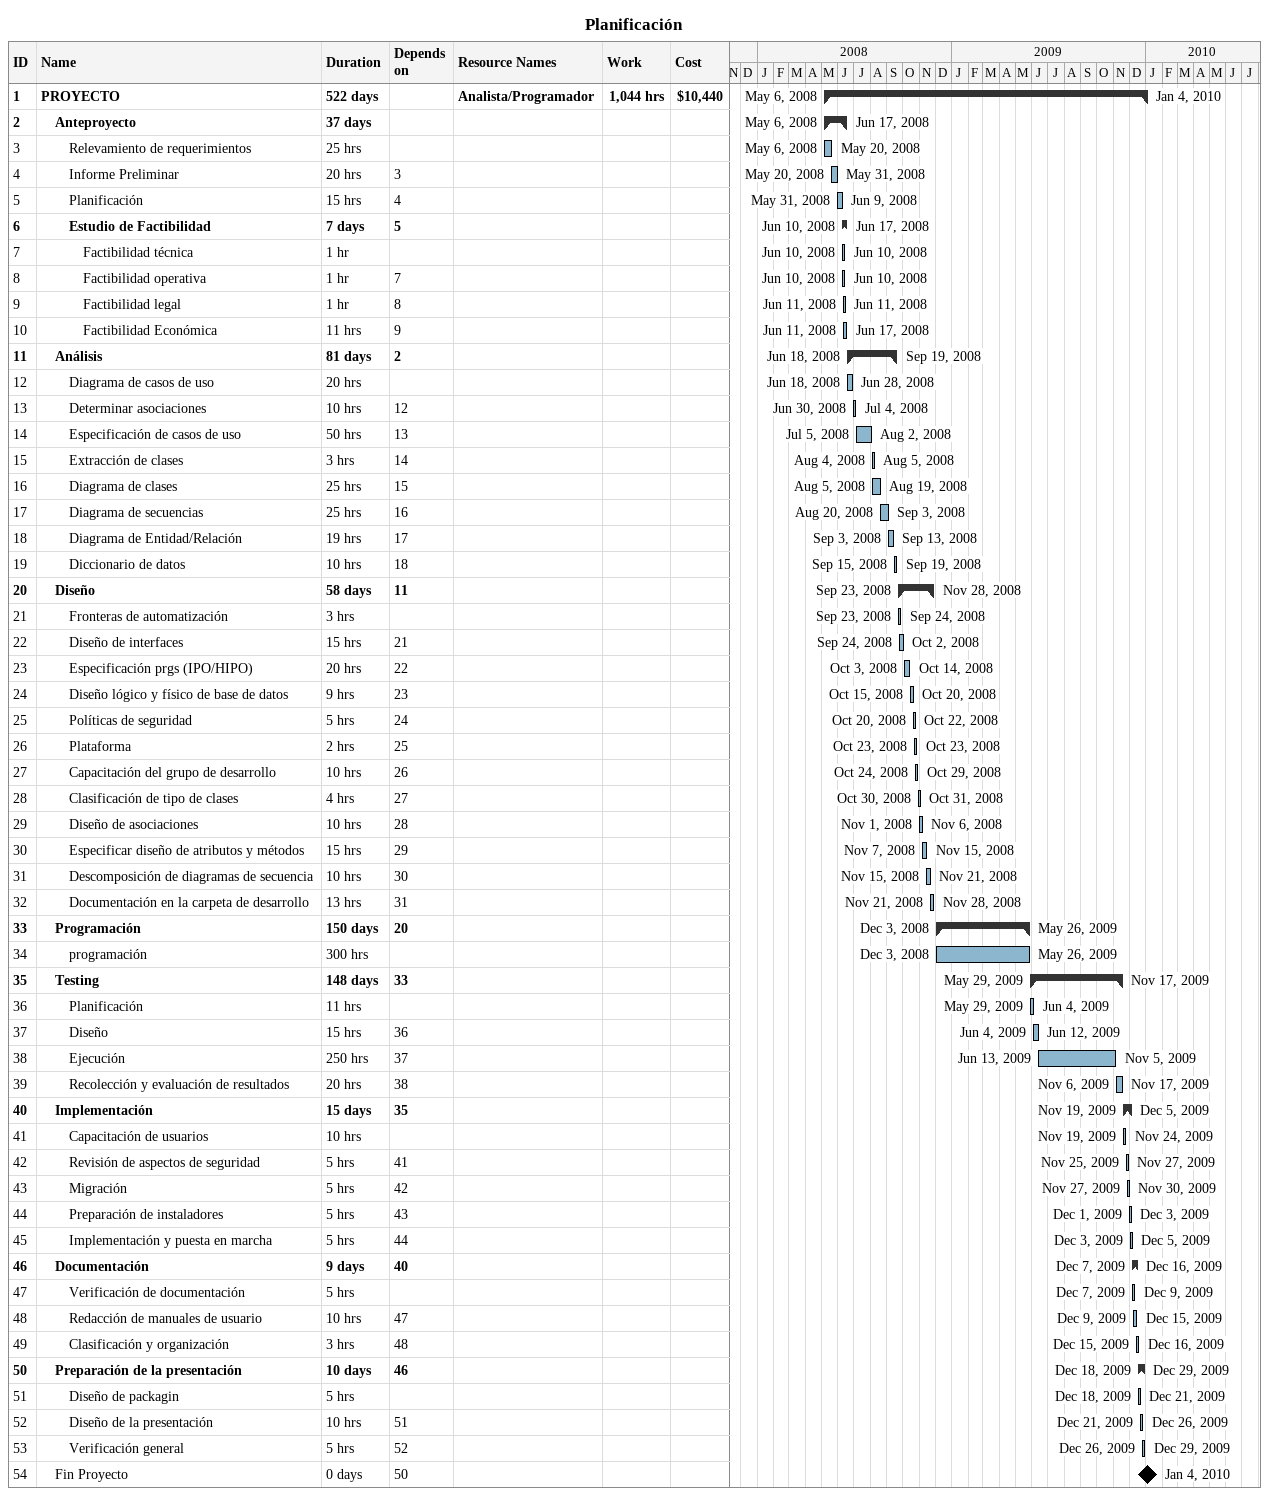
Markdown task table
Planificación

| ID | Level | Task | Duration | Start | Finish | Predecessors | Resources | Work (h) | Cost ($) |
|---|---|---|---|---|---|---|---|---|---|
| 1 | 1 | **PROYECTO** | 522d | 2008-05-06 | 2010-01-04 |  | Analista/Programador | 1044 | 10440 |
| 2 | 2 | **Anteproyecto** | 37d | 2008-05-06 | 2008-06-17 |  |  |  |  |
| 3 | 3 | Relevamiento de requerimientos | 25h | 2008-05-06 | 2008-05-20 |  |  |  |  |
| 4 | 3 | Informe Preliminar | 20h | 2008-05-20 | 2008-05-31 | 3 |  |  |  |
| 5 | 3 | Planificación | 15h | 2008-05-31 | 2008-06-09 | 4 |  |  |  |
| 6 | 3 | **Estudio de Factibilidad** | 7d | 2008-06-10 | 2008-06-17 | 5 |  |  |  |
| 7 | 4 | Factibilidad técnica | 1h | 2008-06-10 | 2008-06-10 |  |  |  |  |
| 8 | 4 | Factibilidad operativa | 1h | 2008-06-10 | 2008-06-10 | 7 |  |  |  |
| 9 | 4 | Factibilidad legal | 1h | 2008-06-11 | 2008-06-11 | 8 |  |  |  |
| 10 | 4 | Factibilidad Económica | 11h | 2008-06-11 | 2008-06-17 | 9 |  |  |  |
| 11 | 2 | **Análisis** | 81d | 2008-06-18 | 2008-09-19 | 2 |  |  |  |
| 12 | 3 | Diagrama de casos de uso | 20h | 2008-06-18 | 2008-06-28 |  |  |  |  |
| 13 | 3 | Determinar asociaciones | 10h | 2008-06-30 | 2008-07-04 | 12 |  |  |  |
| 14 | 3 | Especificación de casos de uso | 50h | 2008-07-05 | 2008-08-02 | 13 |  |  |  |
| 15 | 3 | Extracción de clases | 3h | 2008-08-04 | 2008-08-05 | 14 |  |  |  |
| 16 | 3 | Diagrama de clases | 25h | 2008-08-05 | 2008-08-19 | 15 |  |  |  |
| 17 | 3 | Diagrama de secuencias | 25h | 2008-08-20 | 2008-09-03 | 16 |  |  |  |
| 18 | 3 | Diagrama de Entidad/Relación | 19h | 2008-09-03 | 2008-09-13 | 17 |  |  |  |
| 19 | 3 | Diccionario de datos | 10h | 2008-09-15 | 2008-09-19 | 18 |  |  |  |
| 20 | 2 | **Diseño** | 58d | 2008-09-23 | 2008-11-28 | 11 |  |  |  |
| 21 | 3 | Fronteras de automatización | 3h | 2008-09-23 | 2008-09-24 |  |  |  |  |
| 22 | 3 | Diseño de interfaces | 15h | 2008-09-24 | 2008-10-02 | 21 |  |  |  |
| 23 | 3 | Especificación prgs (IPO/HIPO) | 20h | 2008-10-03 | 2008-10-14 | 22 |  |  |  |
| 24 | 3 | Diseño lógico y físico de base de datos | 9h | 2008-10-15 | 2008-10-20 | 23 |  |  |  |
| 25 | 3 | Políticas de seguridad | 5h | 2008-10-20 | 2008-10-22 | 24 |  |  |  |
| 26 | 3 | Plataforma | 2h | 2008-10-23 | 2008-10-23 | 25 |  |  |  |
| 27 | 3 | Capacitación del grupo de desarrollo | 10h | 2008-10-24 | 2008-10-29 | 26 |  |  |  |
| 28 | 3 | Clasificación de tipo de clases | 4h | 2008-10-30 | 2008-10-31 | 27 |  |  |  |
| 29 | 3 | Diseño de asociaciones | 10h | 2008-11-01 | 2008-11-06 | 28 |  |  |  |
| 30 | 3 | Especificar diseño de atributos y métodos | 15h | 2008-11-07 | 2008-11-15 | 29 |  |  |  |
| 31 | 3 | Descomposición de diagramas de secuencia | 10h | 2008-11-15 | 2008-11-21 | 30 |  |  |  |
| 32 | 3 | Documentación en la carpeta de desarrollo | 13h | 2008-11-21 | 2008-11-28 | 31 |  |  |  |
| 33 | 2 | **Programación** | 150d | 2008-12-03 | 2009-05-26 | 20 |  |  |  |
| 34 | 3 | programación | 300h | 2008-12-03 | 2009-05-26 |  |  |  |  |
| 35 | 2 | **Testing** | 148d | 2009-05-29 | 2009-11-17 | 33 |  |  |  |
| 36 | 3 | Planificación | 11h | 2009-05-29 | 2009-06-04 |  |  |  |  |
| 37 | 3 | Diseño | 15h | 2009-06-04 | 2009-06-12 | 36 |  |  |  |
| 38 | 3 | Ejecución | 250h | 2009-06-13 | 2009-11-05 | 37 |  |  |  |
| 39 | 3 | Recolección y evaluación de resultados | 20h | 2009-11-06 | 2009-11-17 | 38 |  |  |  |
| 40 | 2 | **Implementación** | 15d | 2009-11-19 | 2009-12-05 | 35 |  |  |  |
| 41 | 3 | Capacitación de usuarios | 10h | 2009-11-19 | 2009-11-24 |  |  |  |  |
| 42 | 3 | Revisión de aspectos de seguridad | 5h | 2009-11-25 | 2009-11-27 | 41 |  |  |  |
| 43 | 3 | Migración | 5h | 2009-11-27 | 2009-11-30 | 42 |  |  |  |
| 44 | 3 | Preparación de instaladores | 5h | 2009-12-01 | 2009-12-03 | 43 |  |  |  |
| 45 | 3 | Implementación y puesta en marcha | 5h | 2009-12-03 | 2009-12-05 | 44 |  |  |  |
| 46 | 2 | **Documentación** | 9d | 2009-12-07 | 2009-12-16 | 40 |  |  |  |
| 47 | 3 | Verificación de documentación | 5h | 2009-12-07 | 2009-12-09 |  |  |  |  |
| 48 | 3 | Redacción de manuales de usuario | 10h | 2009-12-09 | 2009-12-15 | 47 |  |  |  |
| 49 | 3 | Clasificación y organización | 3h | 2009-12-15 | 2009-12-16 | 48 |  |  |  |
| 50 | 2 | **Preparación de la presentación** | 10d | 2009-12-18 | 2009-12-29 | 46 |  |  |  |
| 51 | 3 | Diseño de packagin | 5h | 2009-12-18 | 2009-12-21 |  |  |  |  |
| 52 | 3 | Diseño de la presentación | 10h | 2009-12-21 | 2009-12-26 | 51 |  |  |  |
| 53 | 3 | Verificación general | 5h | 2009-12-26 | 2009-12-29 | 52 |  |  |  |
| 54 | 2 | Fin Proyecto | 0d | 2010-01-04 | 2010-01-04 | 50 |  |  |  |
